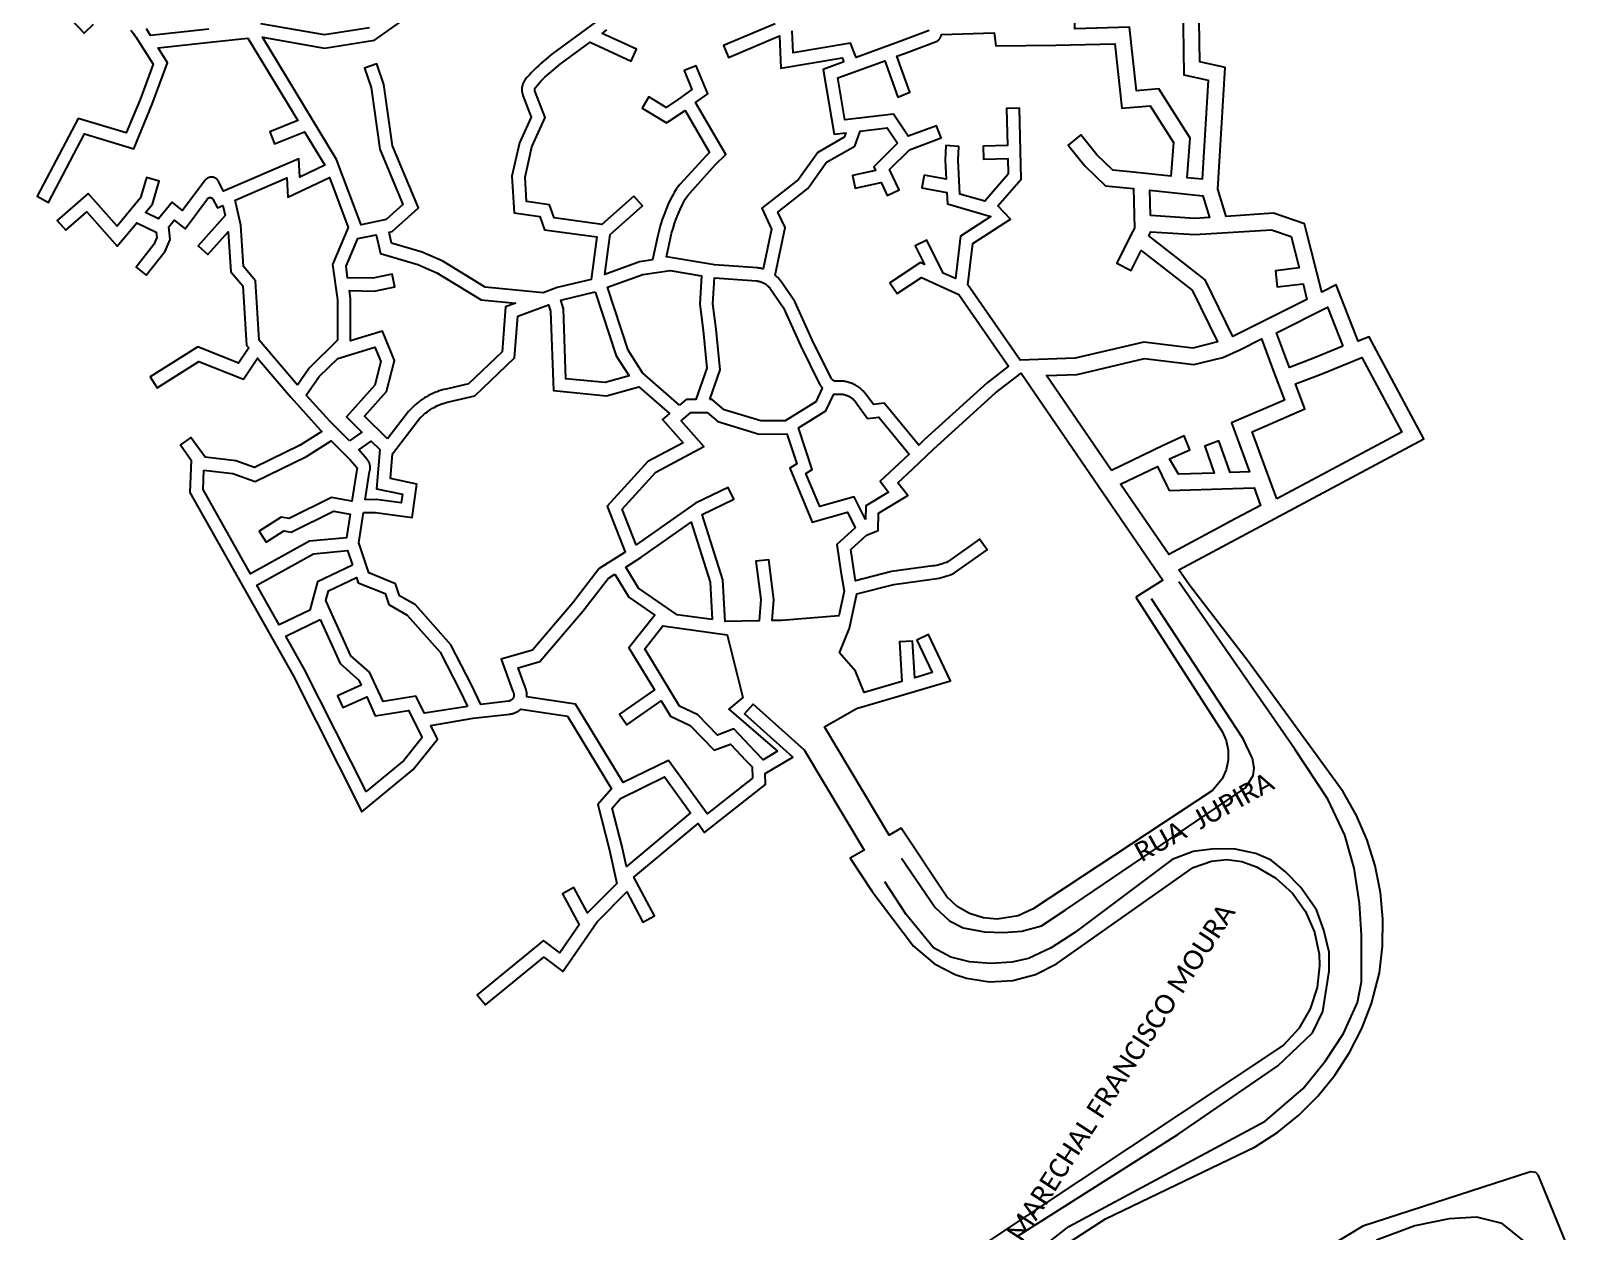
# Model space of a CAD drawing. Header units: millimetres. Extents: x 676447 to 689606, y 7455628 to 7463967.
# Drawn here: x 685123.7 to 685364.2, y 7460988.9 to 7461174 of the extents above; entities that cross this region are included whole.
import ezdxf

# ---------------------------------------------------------------- set-up
doc = ezdxf.new("R2010")
doc.units = ezdxf.units.MM
doc.header["$LTSCALE"] = 0.1
doc.header["$MEASUREMENT"] = 0
for name, color, linetype in [('MUB_MEIOFIO', 7, 'Continuous'), ('MUB_QUADRAS', 7, 'Continuous'), ('MUB_SEGMENTO', 7, 'Continuous')]:
    doc.layers.add(name, color=color, linetype=linetype)
doc.styles.add('Legend', font='calibri.ttf')

msp = doc.modelspace()

# ---------------------------------------------------------------- linework, layer by layer
at = {"layer": 'MUB_MEIOFIO', "color": 253, "linetype": 'Continuous'}
for points in [[(685278.55, 7460985.64), (685283.75, 7460989.74), (685314.01, 7461005.96), (685319.84, 7461010.97), (685323.28, 7461015.28), (685326.1, 7461019.48), (685328.22, 7461024.23), (685328.85, 7461027.42), (685328.84, 7461034.61), (685328.54, 7461039.54), (685327.71, 7461044.96), (685326.29, 7461050.03), (685323.65, 7461055.61), (685318.58, 7461063.31), (685300.69, 7461089.12)], [(685257.95, 7461046.48), (685263.13, 7461038.89), (685265.32, 7461036.85), (685267.44, 7461035.75), (685270.73, 7461035.17), (685273.58, 7461035.02), (685276.5, 7461035.24), (685279.51, 7461036.05), (685283.17, 7461038.46), (685310.96, 7461057.32), (685312.13, 7461059.22), (685312.28, 7461060.39), (685312.06, 7461061.85), (685310.6, 7461064.92), (685296.48, 7461086.46)], [(685275.81, 7460988.21), (685300.53, 7461003.93), (685315.96, 7461014.5), (685321.28, 7461019.57), (685322.87, 7461022.88), (685323.88, 7461029.09), (685323.88, 7461031.99), (685323.05, 7461035.41), (685321.93, 7461038.54), (685319.51, 7461041.96), (685317.15, 7461044.38), (685314.91, 7461046.21), (685312.54, 7461047.23), (685309.36, 7461047.88), (685306.17, 7461047.94), (685302.92, 7461047.53), (685299.67, 7461046.29), (685284.67, 7461035.05), (685280.98, 7461032.66), (685277.5, 7461031.05), (685274.96, 7461030.48), (685271.68, 7461030.27), (685268.41, 7461030.53), (685265.55, 7461031.26), (685262.85, 7461032.66), (685258.64, 7461037.81), (685255.35, 7461042.84)], [(685355.05, 7460986.54), (685350.55, 7460990.18), (685346.65, 7460991.15), (685342.37, 7460990.88), (685337.1, 7460989.85), (685331.19, 7460987.63)]]:
    msp.add_lwpolyline(points, dxfattribs=at)
at = {"layer": 'MUB_MEIOFIO', "linetype": 'Continuous'}
for points in [[(685278.55, 7460985.64), (685283.75, 7460989.74), (685314.01, 7461005.96), (685319.84, 7461010.97), (685323.28, 7461015.28), (685326.1, 7461019.48), (685328.22, 7461024.23), (685328.85, 7461027.42), (685328.84, 7461034.61), (685328.54, 7461039.54), (685327.71, 7461044.96), (685326.29, 7461050.03), (685323.65, 7461055.61), (685318.58, 7461063.31), (685300.69, 7461089.12)], [(685257.95, 7461046.48), (685263.13, 7461038.89), (685265.32, 7461036.85), (685267.44, 7461035.75), (685270.73, 7461035.17), (685273.58, 7461035.02), (685276.5, 7461035.24), (685279.51, 7461036.05), (685283.17, 7461038.46), (685310.96, 7461057.32), (685312.13, 7461059.22), (685312.28, 7461060.39), (685312.06, 7461061.85), (685310.6, 7461064.92), (685296.48, 7461086.46)], [(685275.81, 7460988.21), (685300.53, 7461003.93), (685315.96, 7461014.5), (685321.28, 7461019.57), (685322.87, 7461022.88), (685323.88, 7461029.09), (685323.88, 7461031.99), (685323.05, 7461035.41), (685321.93, 7461038.54), (685319.51, 7461041.96), (685317.15, 7461044.38), (685314.91, 7461046.21), (685312.54, 7461047.23), (685309.36, 7461047.88), (685306.17, 7461047.94), (685302.92, 7461047.53), (685299.67, 7461046.29), (685284.67, 7461035.05), (685280.98, 7461032.66), (685277.5, 7461031.05), (685274.96, 7461030.48), (685271.68, 7461030.27), (685268.41, 7461030.53), (685265.55, 7461031.26), (685262.85, 7461032.66), (685258.64, 7461037.81), (685255.35, 7461042.84)], [(685355.05, 7460986.54), (685350.55, 7460990.18), (685346.65, 7460991.15), (685342.37, 7460990.88), (685337.1, 7460989.85), (685331.19, 7460987.63)]]:
    msp.add_lwpolyline(points, dxfattribs=at)
at = {"layer": 'MUB_QUADRAS', "linetype": 'Continuous'}
for points in [[(685284.65, 7461187.57), (685286.71, 7461187.57), (685291.9, 7461186.58), (685291.9, 7461183.92), (685299.56, 7461184.69), (685301.29, 7461178.46), (685301.48, 7461167.26), (685305.22, 7461166.42), (685304.3, 7461151.14), (685301.95, 7461151.38), (685302.42, 7461157.47), (685297.59, 7461165.11), (685294.14, 7461164.8), (685293.08, 7461174.58), (685284.66, 7461174.33), (685284.65, 7461187.57)], [(685123.74, 7461182.28), (685131.89, 7461173.68), (685133.35, 7461175.05)], [(685279.33, 7460984.36), (685289.36, 7460990.88), (685312.44, 7461002.02), (685315.94, 7461004.28), (685319.17, 7461006.89), (685322.12, 7461009.82), (685324.74, 7461013.04), (685327.02, 7461016.52), (685328.91, 7461020.22), (685330.41, 7461024.1), (685331.63, 7461028.81), (685332.11, 7461032.94), (685332.16, 7461037.09), (685331.77, 7461041.23), (685330.96, 7461045.3), (685329.72, 7461049.26), (685328.07, 7461053.08), (685326.04, 7461056.7), (685311.43, 7461076.77), (685302.34, 7461088.6), (685300.67, 7461090.97), (685338.46, 7461111.12), (685330.03, 7461126.86), (685328.36, 7461126.17), (685324.93, 7461134.88), (685322.73, 7461133.77), (685320.39, 7461143.05), (685320.08, 7461144.27), (685315.3, 7461145.91), (685307.97, 7461145.43), (685306.72, 7461149.62), (685307.84, 7461168.39), (685303.94, 7461169.27), (685303.79, 7461178.83)], [(685175.88, 7461174.51), (685168.97, 7461173.4), (685159.17, 7461175.1)], [(685211.5, 7461175.92), (685204.04, 7461170.45), (685202.33, 7461168.98), (685201.95, 7461168.66), (685201.59, 7461168.33), (685201.23, 7461167.99), (685200.89, 7461167.63), (685200.55, 7461167.27), (685200.23, 7461166.9), (685199.92, 7461166.52), (685199.87, 7461166.45), (685199.82, 7461166.38), (685199.77, 7461166.31), (685199.73, 7461166.23), (685199.68, 7461166.16), (685199.65, 7461166.08), (685199.61, 7461166), (685199.57, 7461165.92), (685199.54, 7461165.84), (685199.51, 7461165.76), (685199.49, 7461165.68), (685199.47, 7461165.6), (685199.44, 7461165.51), (685199.43, 7461165.43), (685199.41, 7461165.35), (685199.4, 7461165.26), (685199.39, 7461165.17), (685199.39, 7461165.09), (685199.38, 7461165), (685199.38, 7461164.92), (685199.39, 7461164.83), (685199.39, 7461164.75), (685199.4, 7461164.66), (685199.42, 7461164.57), (685199.43, 7461164.49), (685199.45, 7461164.41), (685199.47, 7461164.32), (685199.49, 7461164.24), (685199.52, 7461164.16), (685199.55, 7461164.08), (685200.82, 7461160.73), (685199.01, 7461156.78), (685197.87, 7461151.63), (685198.21, 7461145.99), (685202.17, 7461145.39), (685202.9, 7461143.38), (685210.95, 7461142.27), (685210.07, 7461135.71), (685204.83, 7461134.44), (685202.66, 7461133.63), (685193.76, 7461134.53), (685187.19, 7461138.5), (685184.03, 7461139.91), (685179.29, 7461141.3), (685178.91, 7461142.98), (685179.38, 7461143.08), (685183.45, 7461146.74), (685179.47, 7461156.31), (685178.12, 7461165.74), (685177.01, 7461168.94), (685175.12, 7461168.29), (685176.17, 7461165.27), (685177.52, 7461155.78), (685181.06, 7461147.28), (685178.45, 7461144.93), (685174.6, 7461144.15), (685170.83, 7461154.18), (685159.39, 7461173.03), (685168.96, 7461171.37), (685176.65, 7461172.61), (685182.29, 7461176.53)], [(685238.43, 7461175.12), (685230.49, 7461171.78), (685231.27, 7461169.93), (685239.12, 7461173.24), (685239.34, 7461168.27), (685248.8, 7461169.87), (685249.06, 7461169.23)], [(685139.12, 7461174.11), (685139.3, 7461173.85), (685139.49, 7461173.6), (685139.69, 7461173.35), (685139.9, 7461173.11), (685142.55, 7461168.87), (685140.55, 7461163.47), (685138.4, 7461158.29), (685130.97, 7461160.52), (685124.65, 7461148.53), (685126.42, 7461147.59), (685131.97, 7461158.13), (685139.55, 7461155.85), (685142.41, 7461162.74), (685144.77, 7461169.1), (685143.32, 7461171.42), (685151.36, 7461172.3), (685157.14, 7461172.89), (685164.84, 7461160.2), (685160.52, 7461158.46), (685161.27, 7461156.61), (685165.89, 7461158.47), (685169.02, 7461153.32), (685165.14, 7461151.49), (685164.99, 7461154.32), (685153.37, 7461149.32), (685152.7, 7461150.6), (685152.69, 7461150.64), (685152.68, 7461150.68), (685152.66, 7461150.72), (685152.65, 7461150.76), (685152.63, 7461150.8), (685152.61, 7461150.84), (685152.59, 7461150.87), (685152.57, 7461150.91), (685152.55, 7461150.94), (685152.52, 7461150.98), (685152.5, 7461151.01), (685152.47, 7461151.05), (685152.45, 7461151.08), (685152.42, 7461151.11), (685152.39, 7461151.14), (685152.36, 7461151.17), (685152.33, 7461151.2), (685152.29, 7461151.22), (685152.26, 7461151.25), (685152.23, 7461151.27), (685152.19, 7461151.3), (685152.16, 7461151.32), (685152.12, 7461151.34), (685152.08, 7461151.36), (685152.04, 7461151.38), (685152.01, 7461151.39), (685151.97, 7461151.41), (685151.93, 7461151.42), (685151.89, 7461151.43), (685151.85, 7461151.45), (685151.81, 7461151.46), (685151.77, 7461151.46), (685151.72, 7461151.47), (685151.68, 7461151.48), (685151.64, 7461151.48), (685151.6, 7461151.48), (685151.56, 7461151.49), (685151.52, 7461151.49), (685151.47, 7461151.48), (685151.43, 7461151.48), (685151.39, 7461151.48), (685151.35, 7461151.47), (685151.31, 7461151.46), (685151.27, 7461151.45), (685151.23, 7461151.44), (685151.19, 7461151.43), (685151.15, 7461151.42), (685151.11, 7461151.4), (685151.07, 7461151.39), (685151.03, 7461151.37), (685150.99, 7461151.35), (685150.95, 7461151.33), (685150.92, 7461151.31), (685150.88, 7461151.29), (685150.85, 7461151.27), (685150.81, 7461151.24), (685150.78, 7461151.21), (685150.75, 7461151.19), (685150.72, 7461151.16), (685150.69, 7461151.13), (685150.66, 7461151.1), (685150.63, 7461151.07), (685150.6, 7461151.04), (685150.58, 7461151), (685147.09, 7461146.36), (685145.49, 7461147.6), (685143.36, 7461145.03), (685141.34, 7461146.01), (685142.42, 7461147.32), (685143.46, 7461150.84), (685141.54, 7461151.4), (685140.62, 7461148.28), (685136.98, 7461143.91), (685132.53, 7461148.96), (685127.76, 7461144.79), (685129.07, 7461143.29), (685132.34, 7461146.14), (685137.02, 7461140.84), (685140.02, 7461144.43), (685143.02, 7461142.98), (685143.11, 7461142.15), (685142.67, 7461141.07), (685139.92, 7461137.6), (685141.49, 7461136.36), (685144.41, 7461140.05), (685145.15, 7461141.85), (685144.95, 7461143.81), (685145.79, 7461144.83), (685147.47, 7461143.53), (685150.92, 7461148.13), (685150.93, 7461148.14), (685150.94, 7461148.16), (685150.96, 7461148.17), (685150.97, 7461148.18), (685150.98, 7461148.19), (685150.99, 7461148.21), (685151.01, 7461148.22), (685151.02, 7461148.23), (685151.03, 7461148.24), (685151.05, 7461148.25), (685151.06, 7461148.26), (685151.08, 7461148.27), (685151.09, 7461148.27), (685151.11, 7461148.28), (685151.13, 7461148.29), (685151.14, 7461148.3), (685151.16, 7461148.3), (685151.17, 7461148.31), (685151.19, 7461148.31), (685151.21, 7461148.32), (685151.23, 7461148.32), (685151.24, 7461148.32), (685151.26, 7461148.33), (685151.28, 7461148.33), (685151.29, 7461148.33), (685151.31, 7461148.33), (685151.33, 7461148.33), (685151.35, 7461148.33), (685151.36, 7461148.33), (685151.38, 7461148.33), (685151.4, 7461148.32), (685151.42, 7461148.32), (685151.43, 7461148.32), (685151.45, 7461148.31), (685151.47, 7461148.31), (685151.48, 7461148.3), (685151.5, 7461148.3), (685151.52, 7461148.29), (685151.53, 7461148.28), (685151.55, 7461148.28), (685151.56, 7461148.27), (685151.58, 7461148.26), (685151.59, 7461148.25), (685151.61, 7461148.24), (685151.62, 7461148.23), (685151.64, 7461148.22), (685151.65, 7461148.21), (685151.66, 7461148.2), (685151.67, 7461148.18), (685151.69, 7461148.17), (685151.7, 7461148.16), (685151.71, 7461148.15), (685151.72, 7461148.13), (685151.73, 7461148.12), (685151.74, 7461148.1), (685151.75, 7461148.09), (685151.76, 7461148.07), (685151.77, 7461148.06), (685152.45, 7461146.74), (685153.31, 7461147.11), (685153.66, 7461145.56), (685149.48, 7461140.88), (685150.98, 7461139.55), (685154.11, 7461143.06), (685154.51, 7461136.88), (685156.39, 7461134.71), (685156.95, 7461125.55), (685157.28, 7461125.15), (685155.7, 7461122.79), (685149.41, 7461125.32), (685142.11, 7461120.7), (685143.18, 7461119.01), (685149.61, 7461123.08), (685156.46, 7461120.34), (685158.63, 7461123.57), (685163.75, 7461117.56), (685168.32, 7461112.5), (685168.53, 7461112.28), (685165.21, 7461110.15), (685158.15, 7461106.72), (685155.28, 7461107.73), (685150.54, 7461108.31), (685148.38, 7461111.35), (685146.75, 7461110.2), (685148.42, 7461107.84), (685148.21, 7461102.84), (685164.12, 7461074.66), (685174.72, 7461053.64), (685182.62, 7461060.17), (685186.41, 7461064.86), (685185.34, 7461066.95), (685191.91, 7461068.07), (685197.56, 7461068.72), (685197.66, 7461068.73), (685197.76, 7461068.75), (685197.86, 7461068.77), (685197.96, 7461068.8), (685198.06, 7461068.82), (685198.16, 7461068.85), (685198.26, 7461068.89), (685198.35, 7461068.93), (685198.45, 7461068.97), (685198.54, 7461069.01), (685198.63, 7461069.06), (685198.72, 7461069.11), (685198.81, 7461069.17), (685198.9, 7461069.22), (685198.98, 7461069.28), (685199.06, 7461069.35), (685199.14, 7461069.41), (685199.22, 7461069.48), (685206.43, 7461068.38), (685213.24, 7461057.2), (685211.11, 7461054.75), (685212.87, 7461047.96), (685214.05, 7461042.59), (685209.52, 7461038.06), (685207.41, 7461041.96), (685205.65, 7461041.01), (685208.24, 7461036.23), (685205.24, 7461031.9), (685202.74, 7461033.82), (685192.5, 7461025.42), (685193.77, 7461023.87), (685202.78, 7461031.26), (685205.69, 7461029.03), (685210.99, 7461036.7), (685215.6, 7461041.3), (685218.07, 7461036.66), (685219.83, 7461037.6), (685216.66, 7461043.57), (685226.58, 7461051.85), (685227.58, 7461050.47), (685236.96, 7461057.88), (685236.92, 7461059.53), (685241.17, 7461062.08), (685233.74, 7461068.76), (685235.06, 7461070.22), (685242.9, 7461063.22), (685252.16, 7461047.72), (685250.01, 7461046.5), (685253.43, 7461041.38), (685259.79, 7461032.92), (685263, 7461030.22), (685266.21, 7461028.58), (685267.93, 7461028.01), (685271.5, 7461027.44), (685275.11, 7461027.63), (685278.6, 7461028.56), (685281.82, 7461030.19), (685302.9, 7461045.07), (685305.75, 7461046.06), (685308.07, 7461046.27), (685310.39, 7461046), (685312.65, 7461045.17), (685315.64, 7461043.42), (685318.2, 7461041.09), (685320.22, 7461038.28), (685321.62, 7461035.11), (685322.32, 7461031.72), (685322.4, 7461029.98), (685322.02, 7461026.54), (685320.93, 7461023.25), (685319.18, 7461020.26), (685316.85, 7461017.7), (685269.49, 7460986.25)], [(685151.15, 7461174.29), (685142.14, 7461173.3), (685141.5, 7461174.33)], [(685249.06, 7461169.23), (685245.87, 7461168.06), (685247.53, 7461158.11), (685249.33, 7461158.32), (685249.09, 7461157.63), (685245.01, 7461155.29), (685242.04, 7461151.12), (685236.39, 7461146.68), (685237.88, 7461143.48), (685236.59, 7461137.33), (685236.45, 7461137.36), (685236.3, 7461137.4), (685236.15, 7461137.42), (685236.01, 7461137.45), (685235.86, 7461137.46), (685235.71, 7461137.48), (685229.12, 7461137.95), (685221.69, 7461139.21), (685222.31, 7461142.07), (685222.49, 7461142.82), (685222.7, 7461143.57), (685222.93, 7461144.31), (685223.19, 7461145.04), (685223.47, 7461145.77), (685223.78, 7461146.48), (685224.12, 7461147.18), (685224.47, 7461147.87), (685224.59, 7461148.07), (685224.71, 7461148.27), (685224.84, 7461148.46), (685224.98, 7461148.66), (685225.12, 7461148.84), (685225.27, 7461149.02), (685229.27, 7461153.4), (685230.83, 7461154.97), (685226.18, 7461162.96), (685228.05, 7461164.31), (685226.28, 7461168.65), (685224.43, 7461167.89), (685225.6, 7461165.01), (685223.55, 7461163.52), (685221.65, 7461162.21), (685218.96, 7461163.84), (685217.92, 7461162.12), (685221.7, 7461159.84), (685224.58, 7461161.74), (685228.33, 7461155.29), (685227.82, 7461154.78), (685223.76, 7461150.35), (685223.57, 7461150.11), (685223.38, 7461149.86), (685223.2, 7461149.61), (685223.03, 7461149.35), (685222.87, 7461149.09), (685222.72, 7461148.82), (685222.33, 7461148.07), (685221.96, 7461147.31), (685221.62, 7461146.53), (685221.32, 7461145.74), (685221.03, 7461144.94), (685220.78, 7461144.14), (685220.56, 7461143.32), (685220.36, 7461142.5), (685219.53, 7461138.71), (685217.55, 7461138.41), (685212.19, 7461136.47), (685213.02, 7461142.64), (685217.97, 7461147.06), (685216.64, 7461148.55), (685211.73, 7461144.18), (685204.37, 7461145.2), (685203.64, 7461147.19), (685200.11, 7461147.72), (685199.89, 7461151.47), (685200.92, 7461156.14), (685202.99, 7461160.66), (685201.42, 7461164.79), (685201.41, 7461164.8), (685201.41, 7461164.82), (685201.4, 7461164.84), (685201.4, 7461164.85), (685201.39, 7461164.87), (685201.39, 7461164.89), (685201.39, 7461164.91), (685201.39, 7461164.92), (685201.39, 7461164.94), (685201.38, 7461164.96), (685201.38, 7461164.97), (685201.38, 7461164.99), (685201.39, 7461165.01), (685201.39, 7461165.03), (685201.39, 7461165.04), (685201.39, 7461165.06), (685201.4, 7461165.08), (685201.4, 7461165.09), (685201.41, 7461165.11), (685201.41, 7461165.13), (685201.42, 7461165.14), (685201.42, 7461165.16), (685201.43, 7461165.18), (685201.44, 7461165.19), (685201.45, 7461165.21), (685201.45, 7461165.22), (685201.46, 7461165.24), (685201.47, 7461165.25), (685201.48, 7461165.27), (685201.49, 7461165.28), (685201.77, 7461165.62), (685202.05, 7461165.95), (685202.34, 7461166.26), (685202.65, 7461166.57), (685202.96, 7461166.87), (685203.28, 7461167.17), (685203.61, 7461167.45), (685205.29, 7461168.89), (685209.92, 7461172.28), (685216.23, 7461169.37), (685217.07, 7461171.19), (685211.77, 7461173.63), (685212.52, 7461174.19)], [(685261.44, 7461151.79), (685261.09, 7461149.82), (685264.92, 7461149.13), (685265.02, 7461147.34), (685271.7, 7461145.43), (685267.05, 7461142.39), (685266.25, 7461135.84), (685264.37, 7461136.7), (685261.83, 7461141.78), (685260.04, 7461140.89), (685261.47, 7461138.03), (685260.85, 7461138.31), (685256.15, 7461135.2), (685257.25, 7461133.53), (685261.03, 7461136.03), (685266.75, 7461133.41), (685274.45, 7461122.32), (685271.12, 7461119.75), (685261.48, 7461111.01), (685260.58, 7461110.16), (685255.27, 7461116.62), (685253.62, 7461116.41), (685252.45, 7461118), (685252.35, 7461118.14), (685252.24, 7461118.27), (685252.13, 7461118.4), (685252.01, 7461118.53), (685251.89, 7461118.65), (685251.76, 7461118.76), (685251.63, 7461118.88), (685251.5, 7461118.99), (685251.36, 7461119.09), (685251.22, 7461119.19), (685251.07, 7461119.28), (685250.93, 7461119.37), (685250.77, 7461119.45), (685250.62, 7461119.53), (685250.47, 7461119.61), (685250.31, 7461119.67), (685250.15, 7461119.74), (685249.98, 7461119.79), (685249.82, 7461119.84), (685249.65, 7461119.89), (685249.48, 7461119.93), (685249.32, 7461119.96), (685249.15, 7461119.99), (685248.97, 7461120.01), (685248.8, 7461120.03), (685248.63, 7461120.04), (685248.46, 7461120.04), (685248.29, 7461120.04), (685248.11, 7461120.03), (685247.94, 7461120.02), (685247.91, 7461120.01), (685247.88, 7461120.01), (685247.85, 7461120.01), (685247.82, 7461120.01), (685247.79, 7461120.01), (685247.76, 7461120.02), (685247.73, 7461120.02), (685247.7, 7461120.03), (685247.67, 7461120.03), (685247.64, 7461120.04), (685247.61, 7461120.05), (685247.58, 7461120.06), (685247.56, 7461120.07), (685247.53, 7461120.08), (685247.5, 7461120.09), (685247.47, 7461120.1), (685247.45, 7461120.12), (685247.42, 7461120.13), (685247.39, 7461120.15), (685247.37, 7461120.16), (685247.34, 7461120.18), (685247.32, 7461120.2), (685247.3, 7461120.22), (685247.27, 7461120.24), (685247.25, 7461120.26), (685247.23, 7461120.28), (685247.21, 7461120.3), (685247.19, 7461120.32), (685247.17, 7461120.35), (685247.15, 7461120.37), (685247.13, 7461120.4), (685247.12, 7461120.42), (685247.1, 7461120.45), (685247.09, 7461120.47), (685244.16, 7461126.39), (685241.49, 7461132.33), (685239.31, 7461135.43), (685239.22, 7461135.57), (685239.12, 7461135.69), (685239.01, 7461135.82), (685238.91, 7461135.94), (685238.8, 7461136.05), (685238.68, 7461136.17), (685238.56, 7461136.28), (685238.44, 7461136.38), (685239.97, 7461143.72), (685238.87, 7461146.09), (685243.5, 7461149.73), (685246.39, 7461153.77), (685250.74, 7461156.27), (685251.54, 7461158.57), (685255.72, 7461159.06), (685257.3, 7461156.7), (685253.67, 7461153.04), (685253.92, 7461152.51), (685250.37, 7461151.75), (685250.78, 7461149.79), (685254.8, 7461150.65), (685255.74, 7461148.67), (685257.55, 7461149.52), (685256.08, 7461152.63), (685259.14, 7461155.71), (685264.02, 7461157.52), (685263.33, 7461159.4), (685258.98, 7461157.79), (685256.71, 7461161.19), (685249.19, 7461160.31), (685248.11, 7461166.76), (685255.35, 7461169.41), (685257.38, 7461163.81), (685259.23, 7461164.58), (685257.22, 7461170.1), (685258.37, 7461170.52), (685263.41, 7461172.43), (685263.45, 7461172.46), (685263.49, 7461172.49), (685263.53, 7461172.52), (685263.57, 7461172.55), (685263.61, 7461172.59), (685263.65, 7461172.62), (685263.69, 7461172.66), (685263.72, 7461172.7), (685263.76, 7461172.74), (685263.79, 7461172.78), (685263.82, 7461172.82), (685263.85, 7461172.86), (685263.88, 7461172.91), (685263.91, 7461172.95), (685263.93, 7461173), (685263.95, 7461173.04), (685263.98, 7461173.09), (685264, 7461173.14), (685264.02, 7461173.19), (685264.03, 7461173.24), (685264.05, 7461173.29), (685264.06, 7461173.34), (685264.08, 7461173.39), (685264.09, 7461173.44), (685272.24, 7461173.71), (685272.45, 7461171.72), (685281.71, 7461171.8), (685290.84, 7461172.01), (685291.92, 7461162.09), (685296.29, 7461162.48), (685299.86, 7461156.83), (685299.46, 7461151.63), (685293.67, 7461152.22), (685290.5, 7461152.55), (685288.04, 7461154.93), (685285.56, 7461158), (685283.62, 7461156.42), (685286.19, 7461153.24), (685289.39, 7461150.15), (685293.72, 7461149.71), (685293.85, 7461143.61), (685293.24, 7461142.48), (685291.12, 7461138.22), (685293.36, 7461137.11), (685294.88, 7461140.15), (685302.77, 7461134.04), (685306.65, 7461126.08), (685302.83, 7461125.12), (685295.28, 7461126.03), (685284.7, 7461123.57), (685276.23, 7461123.26), (685268.15, 7461134.9), (685268.93, 7461141.23), (685274.72, 7461145.02), (685272.77, 7461147.04), (685276.37, 7461151.18), (685276.14, 7461162.12), (685274.14, 7461162.08), (685274.26, 7461156.35), (685270.54, 7461156.25), (685270.59, 7461154.25), (685274.3, 7461154.35), (685274.35, 7461151.91), (685270.77, 7461147.78), (685266.94, 7461148.87), (685266.66, 7461154.07), (685266.78, 7461156.22), (685264.78, 7461156.33), (685264.65, 7461154.08), (685264.81, 7461151.18), (685261.44, 7461151.79)], [(685262.17, 7461174.1), (685257.67, 7461172.39), (685250.94, 7461169.92), (685250.05, 7461172.11), (685241.24, 7461170.62), (685241.09, 7461174.05)], [(685164.78, 7461119.43), (685158.9, 7461126.33), (685158.35, 7461135.5), (685156.46, 7461137.68), (685156.05, 7461144.05), (685155.18, 7461147.92), (685163.14, 7461151.35), (685163.3, 7461148.41), (685169.73, 7461151.44), (685172.63, 7461143.72), (685170.22, 7461138), (685170.99, 7461132.56), (685170.99, 7461126.33), (685166.58, 7461122.05), (685164.78, 7461119.43)], [(685296.31, 7461145.54), (685296.22, 7461149.45), (685304.41, 7461148.62), (685305.41, 7461145.26), (685303.14, 7461145.11), (685296.31, 7461145.54)], [(685178.68, 7461111.12), (685175.11, 7461114.62), (685178.53, 7461118.43), (685179.74, 7461123.21), (685177.92, 7461127.73), (685172.99, 7461126.24), (685172.99, 7461132.7), (685172.81, 7461133.98), (685176.63, 7461133.92), (685179.83, 7461134.59), (685179.42, 7461136.54), (685176.44, 7461135.92), (685172.53, 7461135.98), (685172.28, 7461137.73), (685174.08, 7461142), (685176.95, 7461142.58), (685177.6, 7461139.71), (685183.34, 7461138.03), (685186.27, 7461136.72), (685193.11, 7461132.58), (685198.42, 7461132.04), (685196.89, 7461131.47), (685196.34, 7461124.53), (685191.17, 7461119.6), (685187.71, 7461118.81), (685187.36, 7461118.73), (685187.01, 7461118.63), (685186.67, 7461118.52), (685186.33, 7461118.4), (685185.99, 7461118.27), (685185.66, 7461118.12), (685185.33, 7461117.97), (685185.01, 7461117.8), (685184.7, 7461117.63), (685184.39, 7461117.44), (685184.08, 7461117.25), (685183.79, 7461117.04), (685183.5, 7461116.82), (685183.22, 7461116.6), (685182.94, 7461116.36), (685182.68, 7461116.12), (685182.42, 7461115.87), (685182.17, 7461115.61), (685181.93, 7461115.34), (685178.68, 7461111.12)], [(685296.04, 7461142.41), (685296.04, 7461142.41), (685296.36, 7461143.03), (685303.14, 7461142.61), (685314.97, 7461143.38), (685317.99, 7461142.34), (685319.22, 7461137.48), (685315.59, 7461137.06), (685315.87, 7461134.58), (685319.84, 7461135.03), (685320.44, 7461132.63), (685309.03, 7461126.9), (685304.76, 7461135.66), (685296.04, 7461142.41)], [(685223.7, 7461116.32), (685218.02, 7461121.29), (685215.79, 7461124.81), (685212.6, 7461134.5), (685218.05, 7461136.47), (685222.24, 7461137.09), (685227.11, 7461136.26), (685226.84, 7461131.88), (685227.37, 7461127.83), (685227.93, 7461122.01), (685226.24, 7461117.19), (685224.73, 7461117.19), (685223.7, 7461116.32)], [(685228.36, 7461117.19), (685229.97, 7461121.76), (685229.36, 7461128.06), (685228.85, 7461131.95), (685229.09, 7461135.95), (685235.57, 7461135.48), (685235.66, 7461135.47), (685235.76, 7461135.46), (685235.85, 7461135.45), (685235.95, 7461135.43), (685236.04, 7461135.41), (685236.13, 7461135.38), (685236.23, 7461135.35), (685236.32, 7461135.32), (685236.41, 7461135.29), (685236.5, 7461135.25), (685236.58, 7461135.21), (685236.67, 7461135.17), (685236.75, 7461135.12), (685236.84, 7461135.07), (685236.92, 7461135.02), (685237, 7461134.97), (685237.08, 7461134.91), (685237.15, 7461134.85), (685237.23, 7461134.79), (685237.3, 7461134.72), (685237.37, 7461134.66), (685237.43, 7461134.59), (685237.5, 7461134.51), (685237.56, 7461134.44), (685237.62, 7461134.36), (685237.67, 7461134.29), (685239.74, 7461131.34), (685242.35, 7461125.54), (685245.3, 7461119.57), (685245.35, 7461119.49), (685245.39, 7461119.41), (685245.44, 7461119.33), (685245.49, 7461119.26), (685245.54, 7461119.18), (685245.6, 7461119.11), (685245.66, 7461119.04), (685245.72, 7461118.97), (685244.71, 7461116.86), (685239.98, 7461113.93), (685236.26, 7461113.89), (685230.57, 7461115.62), (685228.72, 7461117.19), (685228.36, 7461117.19)], [(685174.96, 7461099.76), (685176.82, 7461099.78), (685182.49, 7461099), (685183.2, 7461104.16), (685179.12, 7461105.01), (685179.44, 7461108.83), (685183.48, 7461114.07), (685183.68, 7461114.3), (685183.9, 7461114.52), (685184.12, 7461114.73), (685184.35, 7461114.94), (685184.59, 7461115.13), (685184.83, 7461115.32), (685185.08, 7461115.5), (685185.33, 7461115.67), (685185.6, 7461115.84), (685185.86, 7461115.99), (685186.13, 7461116.13), (685186.41, 7461116.27), (685186.69, 7461116.39), (685186.98, 7461116.51), (685187.27, 7461116.61), (685187.56, 7461116.71), (685187.86, 7461116.79), (685188.15, 7461116.86), (685192.15, 7461117.78), (685198.27, 7461123.61), (685198.79, 7461130.05), (685203.52, 7461131.81), (685203.8, 7461130.84), (685204.26, 7461118.59), (685212.42, 7461117.79), (685217.41, 7461119.16), (685222.15, 7461115.02), (685221.1, 7461114.14), (685224.28, 7461110.52), (685218.83, 7461107.62), (685212.55, 7461100.75), (685215.31, 7461093.68), (685211.31, 7461091.13), (685207.23, 7461085.84), (685201.02, 7461078.56), (685196.19, 7461077.18), (685198.01, 7461072.18), (685198.03, 7461072.15), (685198.04, 7461072.12), (685198.06, 7461072.09), (685198.08, 7461072.06), (685198.09, 7461072.04), (685198.1, 7461072), (685198.11, 7461071.97), (685198.12, 7461071.94), (685198.13, 7461071.91), (685198.14, 7461071.88), (685198.15, 7461071.85), (685198.16, 7461071.81), (685198.16, 7461071.78), (685198.17, 7461071.75), (685198.17, 7461071.72), (685198.17, 7461071.68), (685198.17, 7461071.65), (685198.17, 7461071.62), (685198.17, 7461071.58), (685198.17, 7461071.55), (685198.16, 7461071.52), (685198.16, 7461071.49), (685198.15, 7461071.45), (685198.14, 7461071.42), (685198.13, 7461071.39), (685198.12, 7461071.36), (685198.11, 7461071.33), (685198.1, 7461071.3), (685198.09, 7461071.27), (685198.08, 7461071.24), (685198.06, 7461071.21), (685198.04, 7461071.18), (685198.03, 7461071.15), (685198.01, 7461071.12), (685197.99, 7461071.1), (685197.97, 7461071.07), (685197.95, 7461071.04), (685197.93, 7461071.02), (685197.91, 7461070.99), (685197.88, 7461070.97), (685197.86, 7461070.95), (685197.83, 7461070.93), (685197.81, 7461070.91), (685197.78, 7461070.89), (685197.76, 7461070.87), (685197.73, 7461070.85), (685197.7, 7461070.83), (685197.67, 7461070.81), (685197.64, 7461070.8), (685197.61, 7461070.79), (685197.58, 7461070.77), (685197.55, 7461070.76), (685197.52, 7461070.75), (685197.49, 7461070.74), (685197.46, 7461070.73), (685197.43, 7461070.72), (685197.39, 7461070.72), (685197.36, 7461070.71), (685197.33, 7461070.71), (685193.09, 7461070.21), (685191.61, 7461073.22), (685188.45, 7461079.4), (685182.98, 7461085.54), (685180.52, 7461086.95), (685179.9, 7461088.8), (685175.79, 7461090.46), (685174.25, 7461095.09), (685174.96, 7461099.76)], [(685210.72, 7461133.81), (685213.96, 7461123.95), (685215.94, 7461120.83), (685212.24, 7461119.82), (685206.19, 7461120.41), (685205.79, 7461131.17), (685205.4, 7461132.52), (685210.72, 7461133.81)], [(685325.97, 7461125.41), (685321.61, 7461123.61), (685317.75, 7461122.14), (685315.75, 7461127.47), (685323.61, 7461131.42), (685325.97, 7461125.41)], [(685172.8, 7461110.85), (685169.77, 7461113.88), (685166.14, 7461117.89), (685168.12, 7461120.75), (685171, 7461123.54), (685176.74, 7461125.28), (685177.64, 7461123.06), (685176.71, 7461119.4), (685172.34, 7461114.53), (685174.73, 7461112.19), (685172.8, 7461110.85)], [(685290.3, 7461106.24), (685280.27, 7461120.91), (685285.03, 7461121.08), (685295.42, 7461123.5), (685302.99, 7461122.58), (685307.46, 7461123.7), (685310.12, 7461124.87), (685313.43, 7461126.53), (685315.41, 7461121.25), (685316.96, 7461117.12), (685308.82, 7461113.58), (685311.6, 7461106.04), (685308.58, 7461105.94), (685306.84, 7461110.81), (685304.68, 7461110), (685306.16, 7461105.87), (685300.66, 7461105.7), (685299.26, 7461108.05), (685302.37, 7461109.45), (685301.52, 7461111.59), (685298.25, 7461110.12), (685290.3, 7461106.24)], [(685315.81, 7461101.88), (685311.98, 7461112.23), (685320.13, 7461115.77), (685318.69, 7461119.61), (685322.61, 7461121.1), (685328.89, 7461123.69), (685335.07, 7461112.15), (685315.81, 7461101.88)], [(685294.05, 7461086.72), (685307.36, 7461066.04), (685307.98, 7461064.64), (685308.29, 7461063.14), (685308.29, 7461061.61), (685307.97, 7461060.11), (685307.35, 7461058.71), (685305.9, 7461056.93), (685278.25, 7461038.69), (685275.91, 7461037.59), (685272.68, 7461037.08), (685270.5, 7461037.3), (685268.42, 7461037.98), (685266.53, 7461039.07), (685264.9, 7461040.53), (685257.86, 7461051.14), (685256.02, 7461050.03), (685246.04, 7461066.74), (685250.98, 7461069.59), (685260.08, 7461072.26), (685265.47, 7461073.85), (685262.11, 7461080.97), (685260.3, 7461080.11), (685262.66, 7461075.1), (685259.96, 7461074.31), (685259.63, 7461079.96), (685257.64, 7461079.85), (685257.99, 7461073.73), (685252.16, 7461072.02), (685250.86, 7461075.33), (685248.39, 7461078.16), (685249.93, 7461081.95), (685251.06, 7461087.23), (685256.76, 7461088.71), (685263.03, 7461089.56), (685263.38, 7461089.61), (685263.74, 7461089.68), (685264.09, 7461089.76), (685264.44, 7461089.85), (685264.78, 7461089.95), (685265.12, 7461090.06), (685265.46, 7461090.19), (685265.79, 7461090.32), (685266.12, 7461090.47), (685271.12, 7461094.01), (685269.97, 7461095.65), (685265.12, 7461092.21), (685264.87, 7461092.1), (685264.61, 7461092), (685264.35, 7461091.91), (685264.09, 7461091.83), (685263.83, 7461091.75), (685263.57, 7461091.69), (685263.3, 7461091.63), (685263.03, 7461091.58), (685262.76, 7461091.54), (685256.37, 7461090.68), (685250.85, 7461089.25), (685250.56, 7461090.97), (685250.1, 7461094.09), (685252.55, 7461096.3), (685254.32, 7461097.02), (685254.4, 7461099.67), (685258.91, 7461102.4), (685257.35, 7461104.38), (685259.67, 7461106.53), (685262.84, 7461109.54), (685272.4, 7461118.21), (685276.38, 7461121.28), (685298.24, 7461089.34), (685294.05, 7461086.72)], [(685252.37, 7461098.69), (685250.63, 7461102.21), (685245.34, 7461100.7), (685243.2, 7461105.8), (685244.17, 7461106.39), (685242.04, 7461112.85), (685246.26, 7461115.47), (685247.49, 7461118.04), (685247.58, 7461118.03), (685247.67, 7461118.02), (685247.77, 7461118.01), (685247.86, 7461118.01), (685247.95, 7461118.01), (685248.04, 7461118.02), (685248.14, 7461118.03), (685248.24, 7461118.03), (685248.34, 7461118.04), (685248.45, 7461118.04), (685248.55, 7461118.04), (685248.65, 7461118.03), (685248.76, 7461118.02), (685248.86, 7461118.01), (685248.96, 7461117.99), (685249.06, 7461117.97), (685249.16, 7461117.95), (685249.26, 7461117.92), (685249.36, 7461117.89), (685249.46, 7461117.86), (685249.55, 7461117.82), (685249.65, 7461117.78), (685249.74, 7461117.74), (685249.84, 7461117.69), (685249.93, 7461117.64), (685250.01, 7461117.59), (685250.1, 7461117.53), (685250.19, 7461117.47), (685250.27, 7461117.41), (685250.35, 7461117.34), (685250.43, 7461117.28), (685250.5, 7461117.21), (685250.58, 7461117.13), (685250.65, 7461117.06), (685250.71, 7461116.98), (685250.78, 7461116.9), (685250.84, 7461116.82), (685252.71, 7461114.27), (685254.43, 7461114.5), (685259.13, 7461108.78), (685258.3, 7461107.99), (685254.64, 7461104.6), (685255.94, 7461102.94), (685252.44, 7461100.82), (685252.37, 7461098.69)], [(685249.1, 7461087.64), (685248.29, 7461083.83), (685239.45, 7461083.14), (685237.97, 7461083.11), (685238.26, 7461086.39), (685237.47, 7461092.51), (685235.49, 7461092.26), (685236.25, 7461086.35), (685235.96, 7461083.08), (685230.76, 7461083), (685230.4, 7461089.41), (685227.21, 7461099.48), (685232.09, 7461101.84), (685231.22, 7461103.64), (685226.18, 7461101.21), (685217.02, 7461094.8), (685214.87, 7461100.32), (685220.07, 7461106.02), (685227.45, 7461109.95), (685223.96, 7461113.93), (685225.46, 7461115.19), (685227.99, 7461115.19), (685229.59, 7461113.83), (685235.97, 7461111.88), (685240.23, 7461111.93), (685241.78, 7461107.27), (685240.7, 7461106.61), (685244.18, 7461098.29), (685249.58, 7461099.83), (685250.78, 7461097.4), (685247.96, 7461094.85), (685248.58, 7461090.66), (685249.1, 7461087.64)], [(685150.36, 7461106.32), (685154.82, 7461105.77), (685158.28, 7461104.56), (685166.19, 7461108.4), (685169.98, 7461110.83), (685172.9, 7461107.92), (685174.01, 7461106.67), (685173.99, 7461106.61), (685173.98, 7461106.56), (685173.97, 7461106.5), (685173.96, 7461106.44), (685173.95, 7461106.39), (685173.2, 7461101.52), (685170.06, 7461102.07), (685163.5, 7461098.84), (685162.27, 7461099.05), (685158.88, 7461096.89), (685159.95, 7461095.2), (685162.69, 7461096.95), (685163.81, 7461096.76), (685170.36, 7461099.99), (685172.9, 7461099.54), (685172.35, 7461095.9), (685166.67, 7461095.38), (685157.57, 7461090.34), (685150.24, 7461103.32), (685150.36, 7461106.32)], [(685175.26, 7461101.76), (685175.92, 7461106.09), (685175.94, 7461106.15), (685175.96, 7461106.21), (685175.98, 7461106.28), (685175.99, 7461106.34), (685176, 7461106.41), (685176.01, 7461106.48), (685176.02, 7461106.54), (685176.02, 7461106.61), (685176.02, 7461106.68), (685176.02, 7461106.74), (685176.02, 7461106.81), (685176.01, 7461106.87), (685176, 7461106.94), (685175.99, 7461107.01), (685175.98, 7461107.07), (685175.97, 7461107.14), (685175.95, 7461107.2), (685175.93, 7461107.27), (685175.91, 7461107.33), (685175.89, 7461107.39), (685175.86, 7461107.45), (685175.83, 7461107.51), (685175.8, 7461107.57), (685175.77, 7461107.63), (685175.74, 7461107.69), (685175.7, 7461107.74), (685175.67, 7461107.8), (685175.63, 7461107.85), (685175.58, 7461107.91), (685175.54, 7461107.96), (685174.24, 7461109.42), (685176.18, 7461110.77), (685177.49, 7461109.48), (685176.97, 7461103.42), (685180.97, 7461102.59), (685180.78, 7461101.26), (685176.94, 7461101.79), (685175.26, 7461101.76)], [(685308.6, 7461098.37), (685307.59, 7461097.83), (685299.14, 7461093.33), (685291.72, 7461104.17), (685297.38, 7461106.86), (685298.81, 7461103.98), (685299.22, 7461103.15), (685312.31, 7461103.56), (685313.3, 7461100.88), (685308.6, 7461098.37)], [(685228.74, 7461083.28), (685223.35, 7461084.02), (685217.38, 7461088.14), (685215.4, 7461091.36), (685217.75, 7461092.86), (685225.49, 7461098.28), (685228.41, 7461089.05), (685228.74, 7461083.28)], [(685173.28, 7461091.66), (685167.87, 7461089.1), (685166.72, 7461084.73), (685162, 7461082.49), (685158.55, 7461088.6), (685167.27, 7461093.43), (685172.53, 7461093.91), (685173.28, 7461091.66)], [(685191.02, 7461069.88), (685184.38, 7461068.83), (685183.03, 7461071.45), (685178, 7461070.64), (685177.3, 7461072.21), (685175.88, 7461075.18), (685173.05, 7461077.7), (685169.18, 7461086.22), (685169.57, 7461087.69), (685173.91, 7461089.75), (685174.18, 7461088.95), (685178.3, 7461087.29), (685178.86, 7461085.6), (685181.7, 7461083.97), (685186.79, 7461078.26), (685189.82, 7461072.33), (685191.02, 7461069.88)], [(685213.71, 7461090.29), (685215.9, 7461086.73), (685219.89, 7461083.98), (685215.91, 7461078.92), (685219.83, 7461072.45), (685214.44, 7461068.69), (685215.59, 7461067.05), (685220.87, 7461070.74), (685222.3, 7461068.37), (685225.35, 7461066.96), (685229.05, 7461063.13), (685231.54, 7461064.08), (685233.95, 7461061.58), (685234.9, 7461060.59), (685234.94, 7461058.83), (685227.98, 7461053.33), (685222, 7461061.56), (685215.01, 7461058.14), (685207.65, 7461070.22), (685200.16, 7461071.36), (685200.16, 7461071.46), (685200.17, 7461071.56), (685200.17, 7461071.66), (685200.17, 7461071.77), (685200.16, 7461071.87), (685200.15, 7461071.97), (685200.14, 7461072.07), (685200.12, 7461072.17), (685200.11, 7461072.27), (685200.08, 7461072.37), (685200.06, 7461072.46), (685200.03, 7461072.56), (685199.99, 7461072.66), (685199.96, 7461072.75), (685199.92, 7461072.84), (685199.88, 7461072.94), (685199.83, 7461073.03), (685198.8, 7461075.85), (685202.15, 7461076.81), (685208.78, 7461084.57), (685212.68, 7461089.63), (685213.71, 7461090.29)], [(685168.32, 7461083.28), (685171.4, 7461076.49), (685174.25, 7461073.95), (685174.62, 7461073.18), (685170.99, 7461071.54), (685171.81, 7461069.72), (685175.49, 7461071.38), (685176.79, 7461068.42), (685181.92, 7461069.24), (685184.04, 7461065.1), (685181.19, 7461061.58), (685175.38, 7461056.78), (685165.89, 7461075.6), (685162.99, 7461080.74), (685168.32, 7461083.28)], [(685238.82, 7461063), (685236.62, 7461061.68), (685235.39, 7461062.96), (685232.07, 7461066.42), (685229.57, 7461065.47), (685226.53, 7461068.61), (685223.7, 7461069.93), (685218.34, 7461078.77), (685221.12, 7461082.31), (685231.06, 7461080.94), (685233.45, 7461071.28), (685231.32, 7461069.49), (685238.82, 7461063)], [(685214.58, 7461055.7), (685221.37, 7461059.03), (685225.4, 7461053.47), (685215.52, 7461045.23), (685214.82, 7461048.43), (685213.31, 7461054.23), (685214.58, 7461055.7)], [(685364.21, 7460977.87), (685356.14, 7460997.59), (685355.73, 7460998.05), (685354.92, 7460998.14), (685329.05, 7460989.8), (685313.23, 7460980.21)]]:
    msp.add_lwpolyline(points, dxfattribs=at)

# ---------------------------------------------------------------- texts
at = {"layer": 'MUB_SEGMENTO', "color": 253, "style": 'Legend'}
for s, rotation, p in [('RUA  JUPIRA', 28.9105, (685294.93, 7461045.84)), ('RUA MARECHAL FRANCISCO MOURA', 57.1235, (685271.43, 7460979.3))]:
    msp.add_text(s, height=3, rotation=rotation, dxfattribs=at).set_placement(p)

doc.saveas('drawing.dxf')
